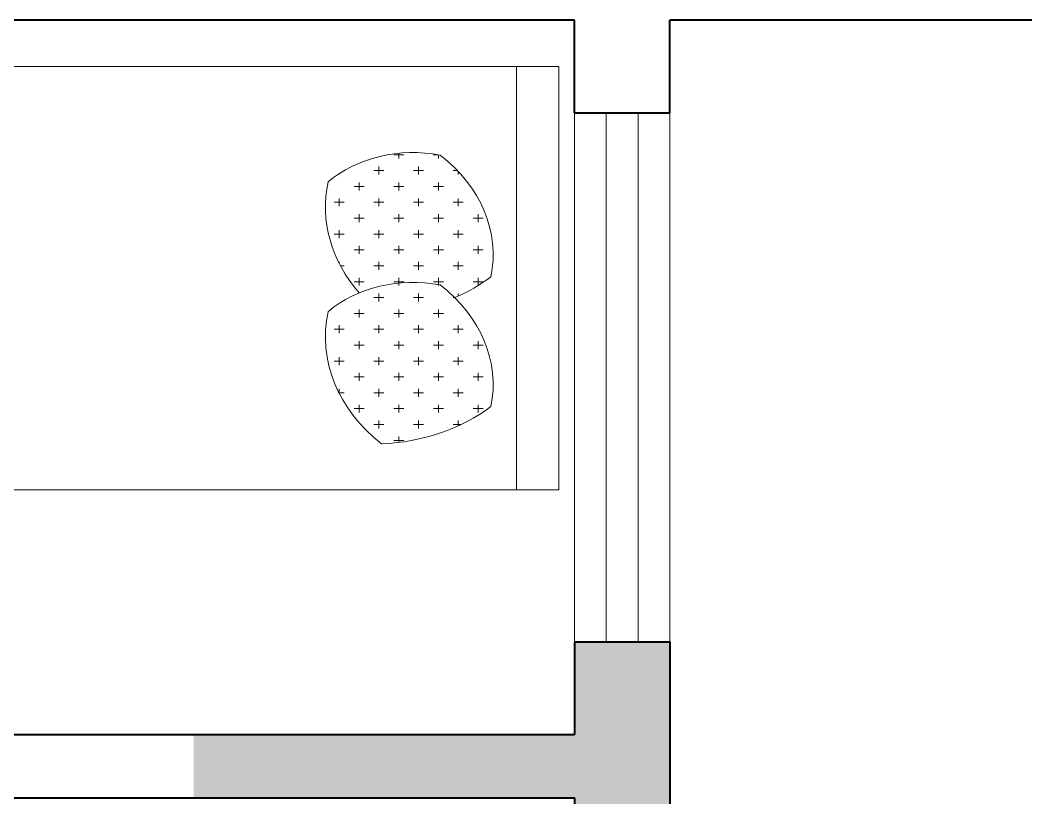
# Model space of a CAD drawing. Header units: millimetres. Extents: x 3491 to 3974, y 1583 to 1976.
# Drawn here: x 3957.298 to 3959.2, y 1961.892 to 1963.362 of the extents above; entities that cross this region are included whole.
import ezdxf

# ---------------------------------------------------------------- set-up
doc = ezdxf.new("R2010")
doc.units = ezdxf.units.MM
for name, color, linetype, lineweight in [('FURNITURE', 220, 'Continuous', 5), ('J', 7, 'Continuous', 5), ('Muro1', 162, 'Continuous', 40), ('PUB_H', 13, 'Continuous', 5), ('Puertas', 52, 'Continuous', 5)]:
    doc.layers.add(name, color=color, linetype=linetype, lineweight=lineweight)

# ---------------------------------------------------------------- blocks, each defined once
blk = doc.blocks.new('A$C72CD3181')
at = {"layer": 'PUB_H'}
blk.add_hatch(color=256, dxfattribs=at).paths.add_polyline_path([(11580, 8825), (11400, 8825), (11400, 8650), (10680, 8650), (10680, 8530), (11400, 8530), (11400, 8190), (11580, 8190)])

msp = doc.modelspace()

# ---------------------------------------------------------------- linework, layer by layer
at = {"layer": 'FURNITURE', "linetype": 'ByBlock'}
for p, q in [((3958.3164, 1963.274), (3956.3164, 1963.274)), ((3958.2364, 1963.274), (3958.2364, 1962.474)), ((3958.3164, 1962.474), (3958.3164, 1963.274)), ((3958.0234, 1963.1072), (3958.0046, 1963.1072)), ((3958.014, 1963.0997), (3958.014, 1963.1098)), ((3958.0887, 1963.1072), (3958.0796, 1963.1072)), ((3958.089, 1963.0997), (3958.089, 1963.1071)), ((3957.9765, 1963.0697), (3957.9765, 1963.0847)), ((3958.0515, 1963.0697), (3958.0515, 1963.0847)), ((3957.9015, 1963.0697), (3957.9015, 1963.0715)), ((3957.9109, 1963.0772), (3957.9107, 1963.0772)), ((3957.9859, 1963.0772), (3957.9671, 1963.0772)), ((3958.0609, 1963.0772), (3958.0421, 1963.0772)), ((3958.1252, 1963.0772), (3958.1171, 1963.0772)), ((3958.1265, 1963.0697), (3958.1265, 1963.0758)), ((3957.9484, 1963.0472), (3957.9296, 1963.0472)), ((3957.939, 1963.0397), (3957.939, 1963.0547)), ((3958.0234, 1963.0472), (3958.0046, 1963.0472)), ((3958.014, 1963.0397), (3958.014, 1963.0547)), ((3958.0984, 1963.0472), (3958.0796, 1963.0472)), ((3958.089, 1963.0397), (3958.089, 1963.0547)), ((3957.9109, 1963.0172), (3957.8921, 1963.0172)), ((3957.9015, 1963.0097), (3957.9015, 1963.0247)), ((3957.9859, 1963.0172), (3957.9671, 1963.0172)), ((3957.9765, 1963.0097), (3957.9765, 1963.0247)), ((3958.0609, 1963.0172), (3958.0421, 1963.0172)), ((3958.0515, 1963.0097), (3958.0515, 1963.0247)), ((3958.1359, 1963.0172), (3958.1171, 1963.0172)), ((3958.1265, 1963.0097), (3958.1265, 1963.0247)), ((3957.939, 1962.9797), (3957.939, 1962.9947)), ((3958.014, 1962.9797), (3958.014, 1962.9947)), ((3958.089, 1962.9797), (3958.089, 1962.9947)), ((3958.164, 1962.9797), (3958.164, 1962.9947)), ((3957.9484, 1962.9872), (3957.9296, 1962.9872)), ((3958.0234, 1962.9872), (3958.0046, 1962.9872)), ((3958.0984, 1962.9872), (3958.0796, 1962.9872)), ((3958.1734, 1962.9872), (3958.1546, 1962.9872)), ((3957.9109, 1962.9572), (3957.8921, 1962.9572)), ((3957.9015, 1962.9497), (3957.9015, 1962.9647)), ((3957.9859, 1962.9572), (3957.9671, 1962.9572)), ((3957.9765, 1962.9497), (3957.9765, 1962.9647)), ((3958.0609, 1962.9572), (3958.0421, 1962.9572)), ((3958.0515, 1962.9497), (3958.0515, 1962.9647)), ((3958.1359, 1962.9572), (3958.1171, 1962.9572)), ((3958.1265, 1962.9497), (3958.1265, 1962.9647)), ((3957.939, 1962.9197), (3957.939, 1962.9347)), ((3958.014, 1962.9197), (3958.014, 1962.9347)), ((3958.089, 1962.9197), (3958.089, 1962.9347)), ((3958.164, 1962.9197), (3958.164, 1962.9347)), ((3957.9484, 1962.9272), (3957.9296, 1962.9272)), ((3958.0234, 1962.9272), (3958.0046, 1962.9272)), ((3958.0984, 1962.9272), (3958.0796, 1962.9272)), ((3958.1734, 1962.9272), (3958.1546, 1962.9272)), ((3957.9015, 1962.9015), (3957.9015, 1962.9047)), ((3957.9109, 1962.8972), (3957.9037, 1962.8972)), ((3957.9859, 1962.8972), (3957.9671, 1962.8972)), ((3957.9765, 1962.8897), (3957.9765, 1962.9047)), ((3958.0609, 1962.8972), (3958.0421, 1962.8972)), ((3958.0515, 1962.8897), (3958.0515, 1962.9047)), ((3958.1359, 1962.8972), (3958.1171, 1962.8972)), ((3958.1265, 1962.8897), (3958.1265, 1962.9047)), ((3957.9484, 1962.8672), (3957.9296, 1962.8672)), ((3957.939, 1962.8597), (3957.939, 1962.8747)), ((3958.0234, 1962.8672), (3958.0046, 1962.8672)), ((3958.014, 1962.8597), (3958.014, 1962.8747)), ((3958.0984, 1962.8672), (3958.0796, 1962.8672)), ((3958.089, 1962.8597), (3958.089, 1962.8747)), ((3958.1734, 1962.8672), (3958.1546, 1962.8672)), ((3958.164, 1962.8599), (3958.164, 1962.8747)), ((3957.9859, 1962.8372), (3957.9671, 1962.8372)), ((3957.9765, 1962.8297), (3957.9765, 1962.8447)), ((3958.0609, 1962.8372), (3958.0421, 1962.8372)), ((3958.0515, 1962.8297), (3958.0515, 1962.8447)), ((3958.1202, 1962.8372), (3958.1171, 1962.8372)), ((3958.1265, 1962.8399), (3958.1265, 1962.8447)), ((3958.1265, 1962.8297), (3958.1265, 1962.8303)), ((3957.9484, 1962.8072), (3957.9296, 1962.8072)), ((3957.939, 1962.7997), (3957.939, 1962.8147)), ((3958.0234, 1962.8072), (3958.0046, 1962.8072)), ((3958.014, 1962.7997), (3958.014, 1962.8147)), ((3958.0984, 1962.8072), (3958.0796, 1962.8072)), ((3958.089, 1962.7997), (3958.089, 1962.8147)), ((3957.9015, 1962.7697), (3957.9015, 1962.7847)), ((3957.9765, 1962.7697), (3957.9765, 1962.7847)), ((3958.0515, 1962.7697), (3958.0515, 1962.7847)), ((3958.1265, 1962.7697), (3958.1265, 1962.7847)), ((3957.9109, 1962.7772), (3957.8921, 1962.7772)), ((3957.9859, 1962.7772), (3957.9671, 1962.7772)), ((3958.0609, 1962.7772), (3958.0421, 1962.7772)), ((3958.1359, 1962.7772), (3958.1171, 1962.7772)), ((3957.9484, 1962.7472), (3957.9296, 1962.7472)), ((3957.939, 1962.7397), (3957.939, 1962.7547)), ((3958.0234, 1962.7472), (3958.0046, 1962.7472)), ((3958.014, 1962.7397), (3958.014, 1962.7547)), ((3958.0984, 1962.7472), (3958.0796, 1962.7472)), ((3958.089, 1962.7397), (3958.089, 1962.7547)), ((3958.1734, 1962.7472), (3958.1546, 1962.7472)), ((3958.164, 1962.7397), (3958.164, 1962.7547)), ((3957.9015, 1962.7097), (3957.9015, 1962.7247)), ((3957.9765, 1962.7097), (3957.9765, 1962.7247)), ((3958.0515, 1962.7097), (3958.0515, 1962.7247)), ((3958.1265, 1962.7097), (3958.1265, 1962.7247)), ((3957.9109, 1962.7172), (3957.8921, 1962.7172)), ((3957.9859, 1962.7172), (3957.9671, 1962.7172)), ((3958.0609, 1962.7172), (3958.0421, 1962.7172)), ((3958.1359, 1962.7172), (3958.1171, 1962.7172)), ((3957.9484, 1962.6872), (3957.9296, 1962.6872)), ((3957.939, 1962.6797), (3957.939, 1962.6947)), ((3958.0234, 1962.6872), (3958.0046, 1962.6872)), ((3958.014, 1962.6797), (3958.014, 1962.6947)), ((3958.0984, 1962.6872), (3958.0796, 1962.6872)), ((3958.089, 1962.6797), (3958.089, 1962.6947)), ((3958.1734, 1962.6872), (3958.1546, 1962.6872)), ((3958.164, 1962.6797), (3958.164, 1962.6947)), ((3957.9109, 1962.6572), (3957.9009, 1962.6572)), ((3957.9015, 1962.6561), (3957.9015, 1962.6647)), ((3957.9859, 1962.6572), (3957.9671, 1962.6572)), ((3957.9765, 1962.6497), (3957.9765, 1962.6647)), ((3958.0609, 1962.6572), (3958.0421, 1962.6572)), ((3958.0515, 1962.6497), (3958.0515, 1962.6647)), ((3958.1359, 1962.6572), (3958.1171, 1962.6572)), ((3958.1265, 1962.6497), (3958.1265, 1962.6647)), ((3957.939, 1962.6197), (3957.939, 1962.6347)), ((3958.014, 1962.6197), (3958.014, 1962.6347)), ((3958.089, 1962.6197), (3958.089, 1962.6347)), ((3958.164, 1962.6197), (3958.164, 1962.6347)), ((3957.9484, 1962.6272), (3957.9296, 1962.6272)), ((3958.0234, 1962.6272), (3958.0046, 1962.6272)), ((3958.0984, 1962.6272), (3958.0796, 1962.6272)), ((3958.1734, 1962.6272), (3958.1546, 1962.6272)), ((3957.9859, 1962.5972), (3957.9671, 1962.5972)), ((3957.9765, 1962.5897), (3957.9765, 1962.6047)), ((3958.0609, 1962.5972), (3958.0421, 1962.5972)), ((3958.0515, 1962.5897), (3958.0515, 1962.6047)), ((3958.1322, 1962.5972), (3958.1171, 1962.5972)), ((3958.1265, 1962.5945), (3958.1265, 1962.6047)), ((3958.014, 1962.5633), (3958.014, 1962.5747)), ((3958.0234, 1962.5672), (3958.0046, 1962.5672)), ((3956.3164, 1962.474), (3958.3164, 1962.474))]:
    msp.add_line(p, q, dxfattribs=at)
for centre, major_axis, start_param, end_param in [((3958.0415, 1962.9334), (-0.2223, 0), 4.480707, 5.523897), ((3957.8646, 1962.9179), (-0.3279, 0), 2.982997, 3.943643), ((3958.2296, 1963.0084), (-0.3542, 0), -0.16815, 0.610684), ((3958.0415, 1962.688), (-0.2223, 0), 4.480707, 5.523897), ((3957.9655, 1963.0663), (-0.3255, 0), 2.065209, 2.325039), ((3957.8646, 1962.6725), (-0.3279, 0), 2.982997, 3.943643), ((3958.2296, 1962.7629), (-0.3542, 0), -0.16815, 0.794515), ((3957.9655, 1962.8209), (-0.3255, 0), 1.619607, 2.325039)]:
    msp.add_ellipse(centre, major_axis=major_axis, ratio=0.8, start_param=start_param, end_param=end_param, dxfattribs=at)
at = {"layer": 'Muro1'}
for points in [[(3958.3464, 1963.3615), (3955.4264, 1963.3615)], [(3958.3464, 1963.3615), (3956.2264, 1963.3615)], [(3958.3464, 1963.1865), (3958.3464, 1963.3615)], [(3958.5264, 1963.1865), (3958.5264, 1963.3615)], [(3959.3764, 1963.3615), (3958.5264, 1963.3615)], [(3958.3464, 1963.1865), (3958.5264, 1963.1865)], [(3958.3464, 1962.1865), (3958.3464, 1962.0115)], [(3958.3464, 1962.1865), (3958.5264, 1962.1865)], [(3958.5264, 1962.1865), (3958.5264, 1961.5515)], [(3956.2164, 1962.0115), (3958.3464, 1962.0115)], [(3956.2164, 1961.8915), (3958.3464, 1961.8915)], [(3958.3464, 1961.8915), (3958.3464, 1961.5515)]]:
    msp.add_lwpolyline(points, dxfattribs=at)
at = {"layer": 'Puertas', "linetype": 'ByBlock'}
for p, q in [((3958.3464, 1963.1865), (3958.3464, 1962.1865)), ((3958.4064, 1962.1865), (3958.4064, 1963.1865)), ((3958.4664, 1962.1865), (3958.4664, 1963.1865)), ((3958.5264, 1963.1865), (3958.5264, 1962.1865))]:
    msp.add_line(p, q, dxfattribs=at)

# ---------------------------------------------------------------- block references
at = {"layer": 'J', "xscale": 0.001, "yscale": 0.001, "zscale": 0.001}
msp.add_blockref('A$C72CD3181', (3946.9464, 1953.3615), dxfattribs=at)

doc.saveas('drawing.dxf')
